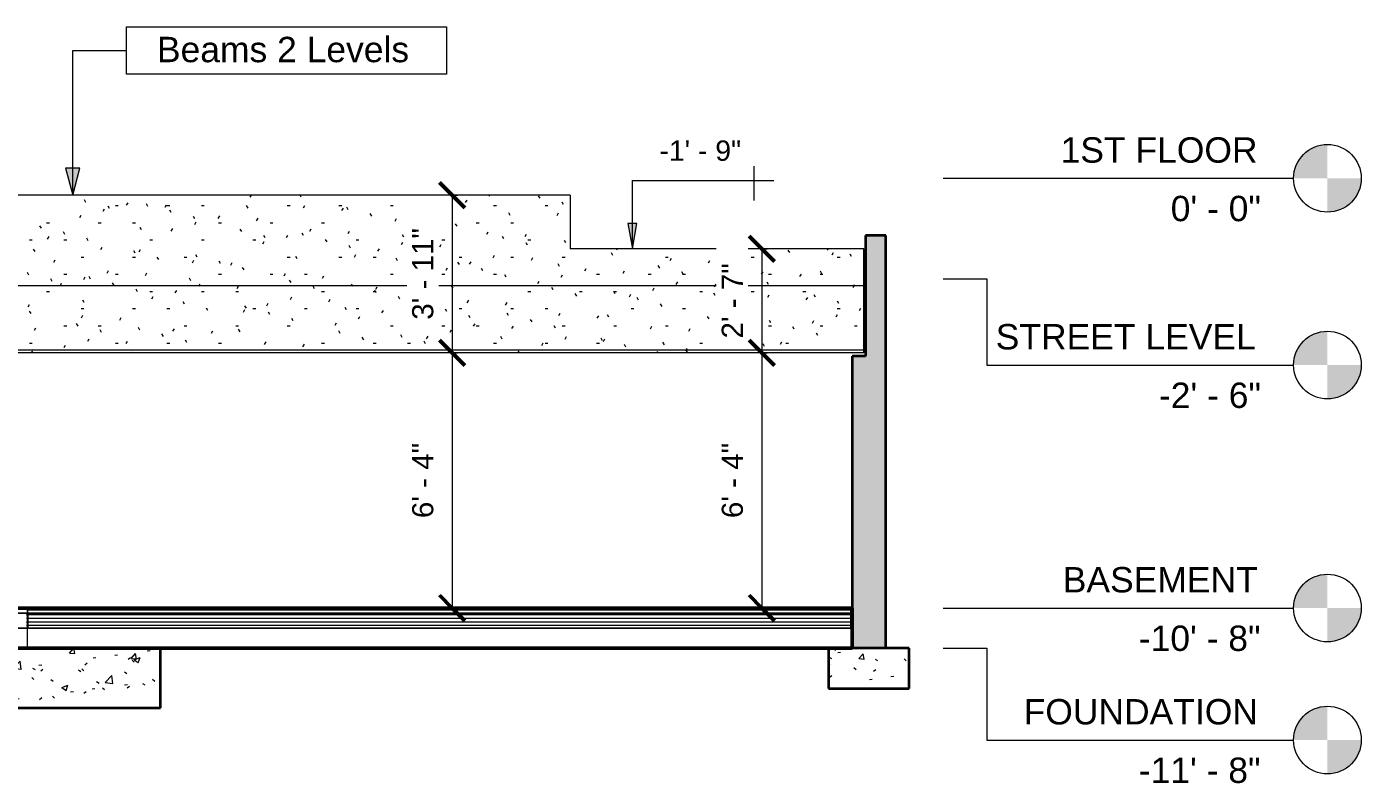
# Model space of a CAD drawing. Header units: inches. Extents: x -12094 to -4267, y -204 to 12515.
# Drawn here: x -10147.1 to -9749.5, y -180.2 to 45.2 of the extents above; entities that cross this region are included whole.
import ezdxf

# ---------------------------------------------------------------- set-up
doc = ezdxf.new("R2010")
doc.units = ezdxf.units.IN
doc.header["$MEASUREMENT"] = 0
for name, color, linetype, lineweight in [('A-ANNO-DIMS', 211, 'Continuous', 9), ('A-ANNO-DIMS-64', 211, 'Continuous', 9), ('A-FLOR', 192, 'Continuous', 18), ('A-FLOR-LEVL', 51, 'Continuous', 9), ('A-FLOR-MCUT', 51, 'Continuous', 18), ('A-GENM', 13, 'Continuous', 18), ('A-WALL', 113, 'Continuous', 18), ('G-ANNO-DIMS', 111, 'Continuous', 9), ('S-BEAM', 12, 'Continuous', 18), ('S-BEAM-IDEN', 2, 'Continuous', 9), ('S-FNDN', 32, 'Continuous', 18)]:
    doc.layers.add(name, color=color, linetype=linetype, lineweight=lineweight)
doc.styles.add('Arial_1', font='arial.ttf', dxfattribs={"height": 7.559055})
doc.styles.add('Arial_2', font='arial.ttf', dxfattribs={"height": 6.047244})
doc.styles.add('Arial_3', font='arial.ttf', dxfattribs={"height": 6.299213})
doc.dimstyles.new('Diagonal_-_Arial_2_5_mm_1', dxfattribs={"dimscale": 12, "dimtxt": 6.426831, "dimasz": 0.629921, "dimexe": 0.503937, "dimexo": 0.314961, "dimgap": 0.314961, "dimtad": 1, "dimdec": 4, "dimrnd": 0.0625, "dimzin": 1, "dimdsep": 46, "dimlunit": 4, "dimtxsty": 'Arial_3', "dimblk1": 'OBLIQUE', "dimblk2": 'OBLIQUE', "dimsah": 1, "dimcen": 0.09, "dimazin": 0, "dimtfac": 1, "dimtdec": 4, "dimtix": 1, "dimtmove": 0, "dimatfit": 3, "dimfxl": 1, "dimtvp": 1, "dimtfill": 1, "dimfrac": 2, "dimtolj": 1, "dimtzin": 0, "dimarcsym": 2})
pattern_1 = [(50, (-10868.2, 17.48), (18.36206, -1.60683), [1.92, -21.12]), (355, (-10868.2, 17.48), (-3.55226, 19.25587), [1.536, -16.896]), (100.451, (-10866.669, 17.346), (14.8102, 17.6493), [1.632, -17.949]), (46.184, (-10868.2, 22.6), (27.32125, -4.2376), [2.88, -31.68]), (96.636, (-10865.923, 22.247), (23.9275, 24.9372), [2.448, -26.924]), (351.184, (-10868.2, 22.6), (23.92765, 24.9374), [2.304, -25.344]), (21, (-10865.64, 21.32), (15.2808, -10.30746), [1.92, -21.12]), (326, (-10865.64, 21.32), (6.22856, 18.56374), [1.536, -16.896]), (71.451, (-10864.366, 20.461), (21.50985, 8.25628), [1.632, -17.949]), (37.5, (-10868.2, 17.48), (0.311095, 8.522537), [0.845, -15.846, 0.845, -16.307, -16.96]), (37.5, (-10868.2, 17.48), (0.311095, 8.522537), [-33.843, 0.845, -16.115]), (7.5, (-10868.2, 17.48), (6.73464, 10.09743), [0.845, -8.934, 0.845, -15.462, -6.464]), (7.5, (-10868.2, 17.48), (6.73464, 10.09743), [-26.086, 0.845, -5.619]), (327.5, (-10873.908, 17.48), (13.666107, -0.577186), [0.845, -5.555, 0.845, -19.123, -26.496]), (327.5, (-10873.908, 17.48), (13.666107, -0.577186), [-26.368, 0.845, -25.651]), (317.5, (-10876.468, 17.48), (14.92985, 2.56286), [0.845, -7.475, 0.845, -12.416, -18.816]), (317.5, (-10876.468, 17.48), (14.92985, 2.56286), [-21.581, 0.845, -17.971])]
pattern_2 = [(0, (-10868.2, 17.48), (20.48, 5.12), [0.845, -14.515, 0.845, -14.515, -81.92]), (0, (-10868.2, 17.48), (20.48, 5.12), [-30.72, 0.845, -29.875, 0.845, -14.515, -35.84]), (0, (-10868.2, 17.48), (20.48, 5.12), [-76.8, 0.845, -9.395, 0.845, -24.755]), (120, (-10860.52, 20.04), (-14.67405, 15.1762), [0.845, -14.515, 0.845, -14.515, -81.92]), (120, (-10860.52, 20.04), (-14.67405, 15.1762), [-30.72, 0.845, -29.875, 0.845, -14.515, -35.84]), (120, (-10860.52, 20.04), (-14.67405, 15.1762), [-76.8, 0.845, -9.395, 0.845, -24.755]), (240, (-10857.96, 30.28), (-5.80595, -20.2962), [0.845, -14.515, 0.845, -14.515, -81.92]), (240, (-10857.96, 30.28), (-5.80595, -20.2962), [-30.72, 0.845, -29.875, 0.845, -14.515, -35.84]), (240, (-10857.96, 30.28), (-5.80595, -20.2962), [-76.8, 0.845, -9.395, 0.845, -24.755])]

# ---------------------------------------------------------------- blocks, each defined once
blk = doc.blocks.new('Zapata-Rectangular - 10_0x10_0x1_5-155502-SECTION 01')
at = {"layer": 'S-FNDN'}
h = blk.add_hatch(dxfattribs=at)
h.set_pattern_fill('FP_2', color=256, style=0, pattern_type=2)
h.set_pattern_definition(pattern_1)
h.paths.add_polyline_path([(-10111.67, -157.72), (-10107.19, -157.72), (-10107.19, -140), (-10227.19, -140), (-10227.19, -157.72), (-10130.05, -157.72)], flags=0)
at = {"layer": 'S-FNDN', "lineweight": 35}
for p, q in [((-10107.19, -140), (-10227.19, -140)), ((-10227.19, -140), (-10227.19, -157.72)), ((-10107.19, -157.72), (-10107.19, -140)), ((-10227.19, -157.72), (-10107.19, -157.72))]:
    blk.add_line(p, q, dxfattribs=at)
blk = doc.blocks.new('Beam 2 Levels - Beams 2 Levels-233811-SECTION 01')
at = {"layer": 'S-BEAM'}
h = blk.add_hatch(dxfattribs=at)
h.set_pattern_fill('FP_1', color=256, style=0, pattern_type=2)
h.set_pattern_definition(pattern_2)
h.paths.add_polyline_path([(-10158.16, -32), (-9897.7, -32), (-9897.7, -21), (-9985.19, -21), (-9985.19, -5), (-10158.16, -5)], flags=0)
h = blk.add_hatch(dxfattribs=at)
h.set_pattern_fill('FP_1', color=256, style=0, pattern_type=2)
h.set_pattern_definition(pattern_2)
h.paths.add_polyline_path([(-10158.16, -51.21), (-9897.7, -51.21), (-9897.7, -32), (-10158.16, -32)], flags=0)
h = blk.add_hatch(dxfattribs=at)
h.set_pattern_fill('FP_7', color=256, style=0, pattern_type=2)
h.set_pattern_definition([(0, (-10868.2, -3.063), (20.48, 3.62), [0.845, -14.515, 0.845, -14.515, -81.92]), (0, (-10868.2, -3.063), (20.48, 3.62), [-30.72, 0.845, -29.875, 0.845, -14.515, -35.84]), (0, (-10868.2, -3.063), (20.48, 3.62), [-76.8, 0.845, -9.395, 0.845, -24.755]), (129.232, (-10860.52, -1.252), (-14.673758, 10.731343), [0.668, -11.475, 0.668, -11.475, -64.763]), (129.232, (-10860.52, -1.252), (-14.673758, 10.731343), [-24.286, 0.668, -23.618, 0.668, -11.475, -28.334]), (129.232, (-10860.52, -1.252), (-14.673758, 10.731343), [-60.716, 0.668, -7.428, 0.668, -19.571]), (230.768, (-10857.96, 5.988), (-5.806627, -14.351475), [0.668, -11.475, 0.668, -11.475, -64.763]), (230.768, (-10857.96, 5.988), (-5.806627, -14.351475), [-24.286, 0.668, -23.618, 0.668, -11.475, -28.334]), (230.768, (-10857.96, 5.988), (-5.806627, -14.351475), [-60.716, 0.668, -7.428, 0.668, -19.571])])
h.paths.add_polyline_path([(-10158.16, -52), (-9897.7, -52), (-9897.7, -51.21), (-10158.16, -51.21)], flags=0)
for p, q in [((-10158.16, -32), (-10158.16, -5)), ((-9985.19, -5), (-10158.16, -5)), ((-9985.19, -5), (-9985.19, -21)), ((-9897.7, -21), (-9985.19, -21)), ((-9897.7, -32), (-9897.7, -21)), ((-10158.16, -51.21), (-10158.16, -32)), ((-9897.7, -32), (-10158.16, -32)), ((-9897.7, -51.21), (-9897.7, -32)), ((-10158.16, -52), (-10158.16, -51.21)), ((-9897.7, -51.21), (-10158.16, -51.21)), ((-9897.7, -52), (-9897.7, -51.21)), ((-9897.7, -52), (-10158.16, -52))]:
    blk.add_line(p, q, dxfattribs=at)
blk = doc.blocks.new('Nivel - Extremo inicial de nivel - Círculo-11789-SECTION 01')
at = {"layer": 'A-FLOR-LEVL'}
h = blk.add_hatch(color=256, dxfattribs=at)
edge = h.paths.add_edge_path(flags=0)
edge.add_line((-9759.59, -128), (-9769.67, -128))
edge.add_arc((-9759.59, -128), 10.08, 90, 180, ccw=False)
edge.add_line((-9759.59, -117.92), (-9759.59, -128))
h = blk.add_hatch(color=256, dxfattribs=at)
edge = h.paths.add_edge_path(flags=0)
edge.add_line((-9759.59, -138.08), (-9759.59, -128))
edge.add_line((-9759.59, -128), (-9749.52, -128))
edge.add_arc((-9759.59, -128), 10.08, 270, 360, ccw=False)
blk.add_circle((-9759.59, -128), 10.08, dxfattribs=at)
blk = doc.blocks.new('Cotas de elevación - Cota de elevación - Cruz-72849-SECTION 01')
at = {"layer": 'G-ANNO-DIMS'}
for p, q in [((-9930.5, 5.35), (-9930.5, -6.65)), ((-9936.5, -0.65), (-9924.5, -0.65))]:
    blk.add_line(p, q, dxfattribs=at)
blk = doc.blocks.new('DIMBLOCK13-SECTION 01')
at = {"layer": 'A-ANNO-DIMS-64', "lineweight": 50}
for p, q in [((-10020.31, -5), (-10024.09, -1.22)), ((-10020.31, -5), (-10016.54, -8.78)), ((-10020.31, -52), (-10024.09, -48.22)), ((-10020.31, -52), (-10016.54, -55.78))]:
    blk.add_line(p, q, dxfattribs=at)
at = {"layer": 'A-ANNO-DIMS-64'}
for p, q in [((-10018.75, -5), (-10026.36, -5)), ((-10020.31, -5), (-10020.31, -52)), ((-10020.31, -5), (-10018.75, -5)), ((-10018.75, -52), (-10026.36, -52)), ((-10020.31, -52), (-10018.75, -52))]:
    blk.add_line(p, q, dxfattribs=at)
at = {"layer": 'A-ANNO-DIMS-64', "color": 0, "insert": (-10032.27, -42.14), "char_height": 6.299, "width": 32.7472, "attachment_point": 1, "rotation": 90, "line_spacing_factor": 0.941778, "style": 'Arial_3', "bg_fill": 3, "box_fill_scale": 1.25, "bg_fill_color": 256, "bg_fill_true_color": 13158600, "bg_fill_transparency": 0}
blk.add_mtext('3\' - 11"', dxfattribs=at)
blk = doc.blocks.new('_Oblique')
at = {"color": 0, "linetype": 'ByBlock', "lineweight": -2}
blk.add_line((-0.5, -0.5), (0.5, 0.5), dxfattribs=at)
blk = doc.blocks.new('DIMBLOCK14-SECTION 01')
at = {"layer": 'A-ANNO-DIMS-64', "lineweight": 50}
for p, q in [((-10020.31, -52), (-10024.09, -48.22)), ((-10020.31, -52), (-10016.54, -55.78)), ((-10020.31, -128), (-10024.09, -124.22)), ((-10020.31, -128), (-10016.54, -131.78))]:
    blk.add_line(p, q, dxfattribs=at)
at = {"layer": 'A-ANNO-DIMS-64'}
for p, q in [((-10018.75, -52), (-10026.36, -52)), ((-10020.31, -52), (-10020.31, -128)), ((-10020.31, -52), (-10018.75, -52)), ((-10018.75, -128), (-10026.36, -128)), ((-10020.31, -128), (-10018.75, -128))]:
    blk.add_line(p, q, dxfattribs=at)
at = {"layer": 'A-ANNO-DIMS-64', "color": 0, "insert": (-10032.27, -101.22), "char_height": 6.299, "width": 26.9334, "attachment_point": 1, "rotation": 90, "line_spacing_factor": 0.941778, "style": 'Arial_3', "bg_fill": 3, "box_fill_scale": 1.25, "bg_fill_color": 256, "bg_fill_true_color": 13158600, "bg_fill_transparency": 0}
blk.add_mtext('6\' - 4"', dxfattribs=at)
blk = doc.blocks.new('DIMBLOCK15-SECTION 01')
at = {"layer": 'A-ANNO-DIMS-64', "lineweight": 50}
for p, q in [((-9928.09, -21), (-9931.87, -17.22)), ((-9928.09, -21), (-9924.31, -24.78)), ((-9928.09, -52), (-9931.87, -48.22)), ((-9928.09, -52), (-9924.31, -55.78))]:
    blk.add_line(p, q, dxfattribs=at)
at = {"layer": 'A-ANNO-DIMS-64'}
for p, q in [((-9926.52, -21), (-9934.14, -21)), ((-9928.09, -21), (-9928.09, -52)), ((-9928.09, -21), (-9926.52, -21)), ((-9926.52, -52), (-9934.14, -52)), ((-9928.09, -52), (-9926.52, -52))]:
    blk.add_line(p, q, dxfattribs=at)
at = {"layer": 'A-ANNO-DIMS-64', "color": 0, "insert": (-9940.05, -47.72), "char_height": 6.299, "width": 26.9334, "attachment_point": 1, "rotation": 90, "line_spacing_factor": 0.941778, "style": 'Arial_3', "bg_fill": 3, "box_fill_scale": 1.25, "bg_fill_color": 256, "bg_fill_true_color": 13158600, "bg_fill_transparency": 0}
blk.add_mtext('2\' - 7"', dxfattribs=at)
blk = doc.blocks.new('DIMBLOCK16-SECTION 01')
at = {"layer": 'A-ANNO-DIMS-64', "lineweight": 50}
for p, q in [((-9928.09, -52), (-9931.87, -48.22)), ((-9928.09, -52), (-9924.31, -55.78)), ((-9928.09, -128), (-9931.87, -124.22)), ((-9928.09, -128), (-9924.31, -131.78))]:
    blk.add_line(p, q, dxfattribs=at)
at = {"layer": 'A-ANNO-DIMS-64'}
for p, q in [((-9926.52, -52), (-9934.14, -52)), ((-9928.09, -52), (-9928.09, -128)), ((-9928.09, -52), (-9926.52, -52)), ((-9926.52, -128), (-9934.14, -128)), ((-9928.09, -128), (-9926.52, -128))]:
    blk.add_line(p, q, dxfattribs=at)
at = {"layer": 'A-ANNO-DIMS-64', "color": 0, "insert": (-9940.05, -101.22), "char_height": 6.299, "width": 26.9334, "attachment_point": 1, "rotation": 90, "line_spacing_factor": 0.941778, "style": 'Arial_3', "bg_fill": 3, "box_fill_scale": 1.25, "bg_fill_color": 256, "bg_fill_true_color": 13158600, "bg_fill_transparency": 0}
blk.add_mtext('6\' - 4"', dxfattribs=at)
blk = doc.blocks.new('Etiqueta de armazón estructural - Encuadrado-75555-SECTION 01')
at = {"layer": 'S-BEAM-IDEN'}
for p, q in [((-10117.4, 31.04), (-10117.4, 45.15)), ((-10117.4, 45.15), (-10022.07, 45.15)), ((-10022.07, 45.15), (-10022.07, 31.04)), ((-10022.07, 31.04), (-10117.4, 31.04))]:
    blk.add_line(p, q, dxfattribs=at)

msp = doc.modelspace()

# ---------------------------------------------------------------- hatches: boundary and pattern name
at = {"layer": 'A-WALL'}
for points in [[(-9891.1894, -53), (-9891.1894, -17), (-9897.1894, -17), (-9897.1894, -53)], [(-9891.1894, -140), (-9891.1894, -53), (-9901.1894, -53), (-9901.1894, -140)]]:
    msp.add_hatch(color=256, dxfattribs=at).paths.add_polyline_path(points, flags=0)
at = {"layer": 'G-ANNO-DIMS'}
msp.add_hatch(color=256, dxfattribs=at).paths.add_polyline_path([(-9966.65003, -21), (-9965.31716, -13.44094), (-9967.98289, -13.44094)], flags=0)
at = {"layer": 'S-BEAM-IDEN'}
msp.add_hatch(color=256, dxfattribs=at).paths.add_polyline_path([(-10133.36491, -5), (-10131.22132, 3), (-10135.50851, 3)], flags=0)
at = {"layer": 'S-FNDN'}
h = msp.add_hatch(dxfattribs=at)
h.set_pattern_fill('FP_2', color=256, style=0, pattern_type=2)
h.set_pattern_definition(pattern_1)
h.paths.add_polyline_path([(-9891.16043, -152), (-9884.1894, -152), (-9884.1894, -140), (-9908.1894, -140), (-9908.1894, -152), (-9891.1894, -152)], flags=0)

# ---------------------------------------------------------------- linework, layer by layer
at = {"layer": 'A-FLOR', "lineweight": 50}
for p, q in [((-9901.1894, -128), (-10166.99255, -128)), ((-9901.1894, -140), (-9901.1894, -128)), ((-11426.9894, -140), (-9901.1894, -140))]:
    msp.add_line(p, q, dxfattribs=at)
at = {"layer": 'A-FLOR'}
for p, q in [((-10146.94676, -128.00193), (-10146.94676, -130.65091)), ((-10146.94676, -130.6636), (-10146.94676, -131.53811)), ((-10146.94676, -131.54773), (-10146.94676, -131.73201)), ((-10146.94676, -131.74366), (-10146.94676, -132.61817)), ((-10146.94676, -132.6202), (-10146.94676, -132.80448)), ((-10146.94676, -132.81411), (-10146.94676, -133.68861)), ((-10146.94676, -133.69064), (-10146.94676, -133.87493)), ((-10146.94676, -133.87629), (-10146.94676, -134.45691)), ((-10146.94676, -134.46053), (-10146.94676, -140))]:
    msp.add_line(p, q, dxfattribs=at)
at = {"layer": 'A-FLOR-LEVL'}
for p, q in [((-9874.0498, 0), (-9769.67365, 0)), ((-9874.0498, -30), (-9861.10732, -30)), ((-9861.10732, -30), (-9861.10732, -55.6226)), ((-9861.10732, -55.6226), (-9769.67365, -55.6226)), ((-9874.0498, -128), (-9769.67365, -128)), ((-9874.0498, -140), (-9861.10732, -140)), ((-9861.10732, -140), (-9861.10732, -167.3207)), ((-9861.10732, -167.3207), (-9769.67365, -167.3207))]:
    msp.add_line(p, q, dxfattribs=at)
at = {"layer": 'A-FLOR-MCUT'}
msp.add_line((-9901.1894, -134), (-10167.20428, -134), dxfattribs=at)
at = {"layer": 'A-GENM'}
for p, q in [((-10166.99255, -128), (-10146.9209, -128)), ((-10166.9461, -129.5), (-10146.88152, -129.5)), ((-10146.88152, -129.5), (-10166.9461, -129.5)), ((-10146.94676, -128), (-10159.1894, -128)), ((-10146.94676, -129.5), (-10159.1894, -129.5)), ((-10159.1894, -129.5), (-10146.94676, -129.5)), ((-10147.01706, -130.03522), (-10146.94676, -129.88445)), ((-10146.94676, -130.18599), (-10147.01706, -130.03522)), ((-10146.94676, -130.03522), (-10147.01706, -130.03522)), ((-10146.72404, -130.47728), (-10147.01706, -131.10566)), ((-10147.01706, -131.10566), (-10146.72404, -131.73404)), ((-9901.50436, -131.10566), (-10147.01706, -131.10566)), ((-10146.88152, -129.5), (-10146.94676, -129.5)), ((-10146.94676, -129.5), (-10146.88152, -129.5)), ((-10146.94676, -129.88445), (-10146.8354, -129.64564)), ((-10146.8354, -130.4248), (-10146.94676, -130.18599)), ((-10146.8354, -129.83196), (-10146.93018, -130.03522)), ((-10146.8354, -130.03522), (-10146.93018, -130.03522)), ((-10146.93018, -130.03522), (-10146.8354, -130.23848)), ((-10146.8354, -130.03522), (-10146.93018, -130.03522)), ((-10146.93018, -131.10566), (-10146.72404, -130.6636)), ((-10146.72404, -131.54773), (-10146.93018, -131.10566)), ((-9901.50436, -131.10566), (-10146.93018, -131.10566)), ((-10146.9209, -128.54153), (-10146.9209, -128)), ((-10146.9209, -128), (-10146.8354, -128)), ((-10146.9209, -128), (-9901.50436, -128)), ((-10146.9209, -128), (-10146.9209, -128.54153)), ((-10146.9209, -128.54153), (-9901.50436, -128.54153)), ((-10146.9209, -128.54153), (-10146.88152, -128.5809)), ((-10146.90668, -128.54153), (-10146.8354, -128.54153)), ((-10146.8354, -128.5809), (-10146.88152, -128.5809)), ((-10146.88152, -129.5), (-10146.88152, -128.5809)), ((-10146.88152, -128.5809), (-9901.50436, -128.5809)), ((-10146.88152, -128.5809), (-10146.88152, -129.5)), ((-10146.88152, -129.5), (-10146.8354, -129.5)), ((-10146.76748, -129.5), (-10146.88152, -129.5)), ((-10146.8354, -129.5), (-10146.88152, -129.5)), ((-9901.50436, -129.5), (-10146.88152, -129.5)), ((-10146.8354, -128), (-10146.72404, -128)), ((-10146.8354, -128.54153), (-10146.72404, -128.54153)), ((-10146.72404, -128.5809), (-10146.8354, -128.5809)), ((-10146.8354, -129.5), (-10146.76748, -129.5)), ((-10146.76748, -129.5), (-10146.8354, -129.5)), ((-10146.8354, -129.64564), (-10146.76748, -129.5)), ((-10146.76104, -129.6725), (-10146.8354, -129.83196)), ((-10146.7475, -130.03522), (-10146.8354, -130.03522)), ((-10146.7475, -130.03522), (-10146.8354, -130.03522)), ((-10146.8354, -130.23848), (-10146.73161, -130.46107)), ((-10146.76748, -130.57044), (-10146.8354, -130.4248)), ((-10146.76748, -129.5), (-10146.72404, -129.5)), ((-10146.72404, -129.5), (-10146.76748, -129.5)), ((-10146.72404, -129.5), (-10146.76748, -129.5)), ((-10146.76748, -129.5), (-10146.72404, -129.5)), ((-10146.76748, -129.5), (-10146.72404, -129.5)), ((-10146.72404, -129.5), (-10146.76748, -129.5)), ((-10146.76748, -129.5), (-9901.50436, -129.5)), ((-10146.76748, -129.5), (-10146.72404, -129.59316)), ((-10146.72404, -130.6636), (-10146.76748, -130.57044)), ((-10146.72404, -129.59316), (-10146.75992, -129.6701)), ((-10146.72404, -128), (-9901.50436, -128)), ((-10146.72404, -128.54153), (-9901.50436, -128.54153)), ((-9901.50436, -128.5809), (-10146.72404, -128.5809)), ((-10146.72404, -129.5), (-10146.72404, -129.59316)), ((-9901.50436, -129.5), (-10146.72404, -129.5)), ((-10146.72404, -129.5), (-9901.50436, -129.5)), ((-10146.72404, -129.5), (-10146.72404, -129.59316)), ((-10146.72404, -129.59316), (-10146.72404, -130.47728)), ((-9901.50436, -130.03522), (-10146.72404, -130.03522)), ((-9901.50436, -130.03522), (-10146.72404, -130.03522)), ((-10146.72404, -130.47728), (-10146.72404, -130.6636)), ((-10146.72404, -130.47728), (-10146.72404, -130.6636)), ((-10146.72404, -130.6636), (-10146.72404, -131.54773)), ((-9901.50436, -128.54153), (-9901.50436, -128.00368)), ((-9901.50436, -128.54153), (-9901.50436, -128.00368)), ((-9901.50436, -128.5809), (-9901.50436, -128.54153)), ((-9901.50436, -128.5809), (-9901.50436, -128.54153)), ((-9901.50436, -129.5), (-9901.50436, -128.5809)), ((-9901.50436, -129.5), (-9901.50436, -128.5809)), ((-9901.50436, -129.5), (-9901.1894, -129.5)), ((-9901.50436, -129.5), (-9901.1894, -129.5)), ((-9901.50436, -130.03522), (-9901.50436, -129.5)), ((-9901.50436, -129.5), (-9901.1894, -129.5)), ((-9901.50436, -130.03522), (-9901.50436, -129.5)), ((-9901.50436, -129.5), (-9901.1894, -129.5)), ((-9901.1894, -130.03522), (-9901.50436, -130.03522)), ((-9901.1894, -130.03522), (-9901.50436, -130.03522)), ((-9901.50436, -131.10566), (-9901.50436, -130.03522)), ((-9901.50436, -130.03522), (-9901.1894, -130.03522)), ((-9901.50436, -131.10566), (-9901.50436, -130.03522)), ((-9901.50436, -130.03522), (-9901.1894, -130.03522)), ((-9901.1894, -131.10566), (-9901.50436, -131.10566)), ((-9901.1894, -131.10566), (-9901.50436, -131.10566)), ((-9901.50436, -132.17611), (-9901.50436, -131.10566)), ((-9901.50436, -131.10566), (-9901.1894, -131.10566)), ((-9901.50436, -132.17611), (-9901.50436, -131.10566)), ((-9901.50436, -131.10566), (-9901.1894, -131.10566)), ((-9901.1894, -129.5), (-9901.1894, -130.03522)), ((-9901.1894, -130.03522), (-9901.1894, -129.5)), ((-9901.1894, -129.5), (-9901.1894, -130.03522)), ((-9901.1894, -129.5), (-9901.1894, -130.03522)), ((-9901.1894, -130.03522), (-9901.1894, -131.10566)), ((-9901.1894, -131.10566), (-9901.1894, -130.03522)), ((-9901.1894, -130.03522), (-9901.1894, -131.10566)), ((-9901.1894, -130.03522), (-9901.1894, -131.10566)), ((-9901.1894, -131.10566), (-9901.1894, -132.17611)), ((-9901.1894, -132.17611), (-9901.1894, -131.10566)), ((-9901.1894, -131.10566), (-9901.1894, -132.17611)), ((-9901.1894, -131.10566), (-9901.1894, -132.17611)), ((-10146.72404, -134), (-10167.1894, -134)), ((-10159.1894, -134), (-10146.94676, -134)), ((-10147.01706, -132.17611), (-10146.94676, -132.02533)), ((-10146.94676, -132.32688), (-10147.01706, -132.17611)), ((-10146.94676, -132.17611), (-10147.01706, -132.17611)), ((-10147.01706, -133.24655), (-10146.72404, -132.61817)), ((-10147.01706, -133.24655), (-10146.72404, -133.87493)), ((-9901.50436, -133.24655), (-10147.01706, -133.24655)), ((-10146.94676, -132.02533), (-10146.8354, -131.78653)), ((-10146.8354, -132.56568), (-10146.94676, -132.32688)), ((-10146.94676, -134), (-10146.86925, -134)), ((-10146.8354, -131.97284), (-10146.93018, -132.17611)), ((-10146.8354, -132.17611), (-10146.93018, -132.17611)), ((-10146.93018, -132.17611), (-10146.8354, -132.37937)), ((-10146.8354, -132.17611), (-10146.93018, -132.17611)), ((-10146.93018, -133.24655), (-10146.72404, -132.80448)), ((-10146.93018, -133.24655), (-10146.72404, -133.68861)), ((-9901.50436, -133.24655), (-10146.93018, -133.24655)), ((-10146.8354, -133.92741), (-10146.86925, -134)), ((-10146.86925, -134), (-10146.8354, -134)), ((-10146.86925, -134), (-10146.8354, -134)), ((-10146.72404, -134), (-10146.86925, -134)), ((-10146.72404, -131.73404), (-10146.8354, -131.97284)), ((-10146.8354, -131.78653), (-10146.81271, -131.73787)), ((-10146.72404, -132.17611), (-10146.8354, -132.17611)), ((-10146.72404, -132.17611), (-10146.8354, -132.17611)), ((-10146.8354, -132.37937), (-10146.72404, -132.61817)), ((-10146.81092, -132.61817), (-10146.8354, -132.56568)), ((-10146.81117, -133.87546), (-10146.8354, -133.92741)), ((-10146.78237, -134), (-10146.8354, -134)), ((-10146.8354, -134), (-10146.78237, -134)), ((-10146.76748, -133.78177), (-10146.81092, -133.87493)), ((-10146.81056, -131.73325), (-10146.76748, -131.64088)), ((-10146.76748, -132.71133), (-10146.81056, -132.61896)), ((-10146.72404, -133.87493), (-10146.78237, -134)), ((-10146.72404, -134), (-10146.78237, -134)), ((-10146.78237, -134), (-10146.72404, -134)), ((-10146.76748, -131.64088), (-10146.72404, -131.54773)), ((-10146.72404, -132.80448), (-10146.76748, -132.71133)), ((-10146.72404, -133.68861), (-10146.76748, -133.78177)), ((-10146.72404, -131.54773), (-10146.72404, -131.73404)), ((-10146.72404, -131.73404), (-10146.72404, -131.54773)), ((-10146.72404, -131.73404), (-10146.72404, -132.61817)), ((-9901.50436, -132.17611), (-10146.72404, -132.17611)), ((-9901.50436, -132.17611), (-10146.72404, -132.17611)), ((-10146.72404, -132.61817), (-10146.72404, -132.80448)), ((-10146.72404, -132.61817), (-10146.72404, -132.80448)), ((-10146.72404, -132.80448), (-10146.72404, -133.68861)), ((-10146.72404, -133.68861), (-10146.72404, -133.87493)), ((-10146.72404, -133.87493), (-10146.72404, -133.68861)), ((-10146.72404, -133.87493), (-10146.72404, -134)), ((-10146.72404, -134), (-9901.50436, -134)), ((-9901.50436, -134), (-10146.72404, -134)), ((-9901.1894, -132.17611), (-9901.50436, -132.17611)), ((-9901.1894, -132.17611), (-9901.50436, -132.17611)), ((-9901.50436, -133.24655), (-9901.50436, -132.17611)), ((-9901.50436, -132.17611), (-9901.1894, -132.17611)), ((-9901.50436, -133.24655), (-9901.50436, -132.17611)), ((-9901.50436, -132.17611), (-9901.1894, -132.17611)), ((-9901.1894, -133.24655), (-9901.50436, -133.24655)), ((-9901.1894, -133.24655), (-9901.50436, -133.24655)), ((-9901.50436, -133.99657), (-9901.50436, -133.24655)), ((-9901.50436, -133.24655), (-9901.1894, -133.24655)), ((-9901.50436, -133.24655), (-9901.1894, -133.24655)), ((-9901.50436, -133.99657), (-9901.50436, -133.24655)), ((-9901.50436, -134), (-9901.1894, -134)), ((-9901.1894, -134), (-9901.50436, -134)), ((-9901.1894, -134), (-9901.50436, -134)), ((-9901.1894, -134), (-9901.50436, -134)), ((-9901.1894, -132.17611), (-9901.1894, -133.24655)), ((-9901.1894, -133.24655), (-9901.1894, -132.17611)), ((-9901.1894, -132.17611), (-9901.1894, -133.24655)), ((-9901.1894, -132.17611), (-9901.1894, -133.24655)), ((-9901.1894, -133.24655), (-9901.1894, -134)), ((-9901.1894, -134), (-9901.1894, -133.24655)), ((-9901.1894, -133.24655), (-9901.1894, -134)), ((-9901.1894, -133.24655), (-9901.1894, -134))]:
    msp.add_line(p, q, dxfattribs=at)
at = {"layer": 'A-GENM', "lineweight": 35}
for p, q in [((-9901.1894, -128), (-9901.50436, -128)), ((-9901.50436, -128), (-9901.50436, -129.5)), ((-9901.50436, -129.5), (-9901.1894, -129.5)), ((-9901.1894, -129.5), (-9901.50436, -129.5)), ((-9901.50436, -129.5), (-9901.50436, -134)), ((-9901.1894, -129.5), (-9901.1894, -128)), ((-9901.1894, -134), (-9901.1894, -129.5)), ((-9901.50436, -134), (-9901.1894, -134))]:
    msp.add_line(p, q, dxfattribs=at)
at = {"layer": 'A-WALL', "lineweight": 35}
for p, q in [((-9891.1894, -17), (-9897.1894, -17)), ((-9897.1894, -17), (-9897.1894, -53)), ((-9891.1894, -140), (-9891.1894, -17)), ((-9897.1894, -53), (-9901.1894, -53)), ((-9901.1894, -53), (-9901.1894, -128))]:
    msp.add_line(p, q, dxfattribs=at)
at = {"layer": 'G-ANNO-DIMS'}
for p, q in [((-9966.65003, -0.65157), (-9930.50102, -0.65157)), ((-9966.65003, -21), (-9966.65003, -0.65157)), ((-9965.31716, -13.44094), (-9967.98289, -13.44094)), ((-9967.98289, -13.44094), (-9966.65003, -21)), ((-9966.65003, -21), (-9965.31716, -13.44094))]:
    msp.add_line(p, q, dxfattribs=at)
at = {"layer": 'S-BEAM-IDEN'}
for p, q in [((-10133.36491, 38.09521), (-10117.39909, 38.09521)), ((-10133.36491, -5), (-10133.36491, 38.09521)), ((-10131.22132, 3), (-10135.50851, 3)), ((-10135.50851, 3), (-10133.36491, -5)), ((-10133.36491, -5), (-10131.22132, 3))]:
    msp.add_line(p, q, dxfattribs=at)
at = {"layer": 'S-FNDN', "lineweight": 35}
for p, q in [((-9908.1894, -140), (-9908.1894, -152)), ((-9884.1894, -140), (-9901.1894, -140)), ((-9884.1894, -152), (-9884.1894, -140)), ((-9908.1894, -152), (-9884.1894, -152))]:
    msp.add_line(p, q, dxfattribs=at)

# ---------------------------------------------------------------- block references
at = {"layer": 'A-FLOR-LEVL'}
for p in [(0, 128), (0, 72.3774), (0, 0), (0, -39.3207)]:
    msp.add_blockref('Nivel - Extremo inicial de nivel - Círculo-11789-SECTION 01', p, dxfattribs=at)
at = {"layer": 'G-ANNO-DIMS'}
msp.add_blockref('Cotas de elevación - Cota de elevación - Cruz-72849-SECTION 01', (0, 0), dxfattribs=at)
at = {"layer": 'S-BEAM'}
msp.add_blockref('Beam 2 Levels - Beams 2 Levels-233811-SECTION 01', (0, 0), dxfattribs=at)
at = {"layer": 'S-BEAM-IDEN'}
msp.add_blockref('Etiqueta de armazón estructural - Encuadrado-75555-SECTION 01', (0, 0), dxfattribs=at)
at = {"layer": 'S-FNDN'}
msp.add_blockref('Zapata-Rectangular - 10_0x10_0x1_5-155502-SECTION 01', (0, 0), dxfattribs=at)

# ---------------------------------------------------------------- texts
at = {"layer": 'A-FLOR-LEVL', "attachment_point": 1, "style": 'Arial_1'}
for s, insert, char_height, width in [('1ST FLOOR', (-9839.09717, 12.20501), 7.559055, 72.316), ('0\' - 0"', (-9806.29659, -5.22697), 7.559055, 33.128), ('STREET LEVEL', (-9858.42315, -43.41759), 7.5590551, 95.748), ('-2\' - 6"', (-9809.79895, -60.84956), 7.559055, 37.37), ('BASEMENT', (-9838.44205, -115.79499), 7.559055, 71.508), ('-10\' - 8"', (-9815.79581, -133.22697), 7.559055, 44.642), ('FOUNDATION', (-9850.10819, -155.11569), 7.559055, 85.648), ('-11\' - 8"', (-9815.79581, -172.54767), 7.559055, 44.642)]:
    msp.add_mtext(s, dxfattribs=dict(at, insert=insert, char_height=char_height, width=width))
at = {"layer": 'S-BEAM-IDEN', "insert": (-10108.29633, 42.13391), "char_height": 7.5590551, "width": 93.122, "attachment_point": 1, "style": 'Arial_1'}
msp.add_mtext('Beams 2 Levels', dxfattribs=at)

# ---------------------------------------------------------------- next in the draw order: texts
at = {"layer": 'G-ANNO-DIMS', "insert": (-9958.59357, 11.26343), "char_height": 6.047244, "width": 29.022108, "attachment_point": 1, "line_spacing_factor": 0.941778, "style": 'Arial_2', "bg_fill": 3, "box_fill_scale": 1.25, "bg_fill_color": 256, "bg_fill_true_color": 13158600, "bg_fill_transparency": 0}
msp.add_mtext('-1\' - 9"', dxfattribs=at)

# ---------------------------------------------------------------- next in the draw order: dimensions: what is measured, and where the dimension line sits
at = {"layer": 'A-ANNO-DIMS'}
for base, p1, p2, override, picture, middle in [((-10020.3149, -52), (-10014.96984, -5), (-10014.96984, -52), {"dimpost": '<>', "dimfxl": 47}, 'DIMBLOCK13-SECTION 01', (-10027.31279, -28.5)), ((-9928.08838, -52), (-9922.74332, -21), (-9922.74332, -52), {"dimpost": '<>', "dimfxl": 31}, 'DIMBLOCK15-SECTION 01', (-9935.0304, -36.5))]:
    dim = msp.add_linear_dim(base=base, p1=p1, p2=p2, angle=90, dimstyle='Diagonal_-_Arial_2_5_mm_1', override=override, dxfattribs=at)
    dim.commit()
    dim.dimension.update_dxf_attribs({"geometry": picture, "text_midpoint": middle})

# ---------------------------------------------------------------- next in the draw order: dimensions: what is measured, and where the dimension line sits
for base, p1, p2, picture, middle in [((-10020.3149, -128), (-10014.96984, -52), (-10014.96984, -128), 'DIMBLOCK14-SECTION 01', (-10027.31064, -90)), ((-9928.08838, -128), (-9922.74332, -52), (-9922.74332, -128), 'DIMBLOCK16-SECTION 01', (-9935.08411, -90))]:
    dim = msp.add_linear_dim(base=base, p1=p1, p2=p2, angle=90, dimstyle='Diagonal_-_Arial_2_5_mm_1', override={"dimpost": '<>', "dimfxl": 76}, dxfattribs=at)
    dim.commit()
    dim.dimension.update_dxf_attribs({"geometry": picture, "text_midpoint": middle})

doc.saveas('drawing.dxf')
